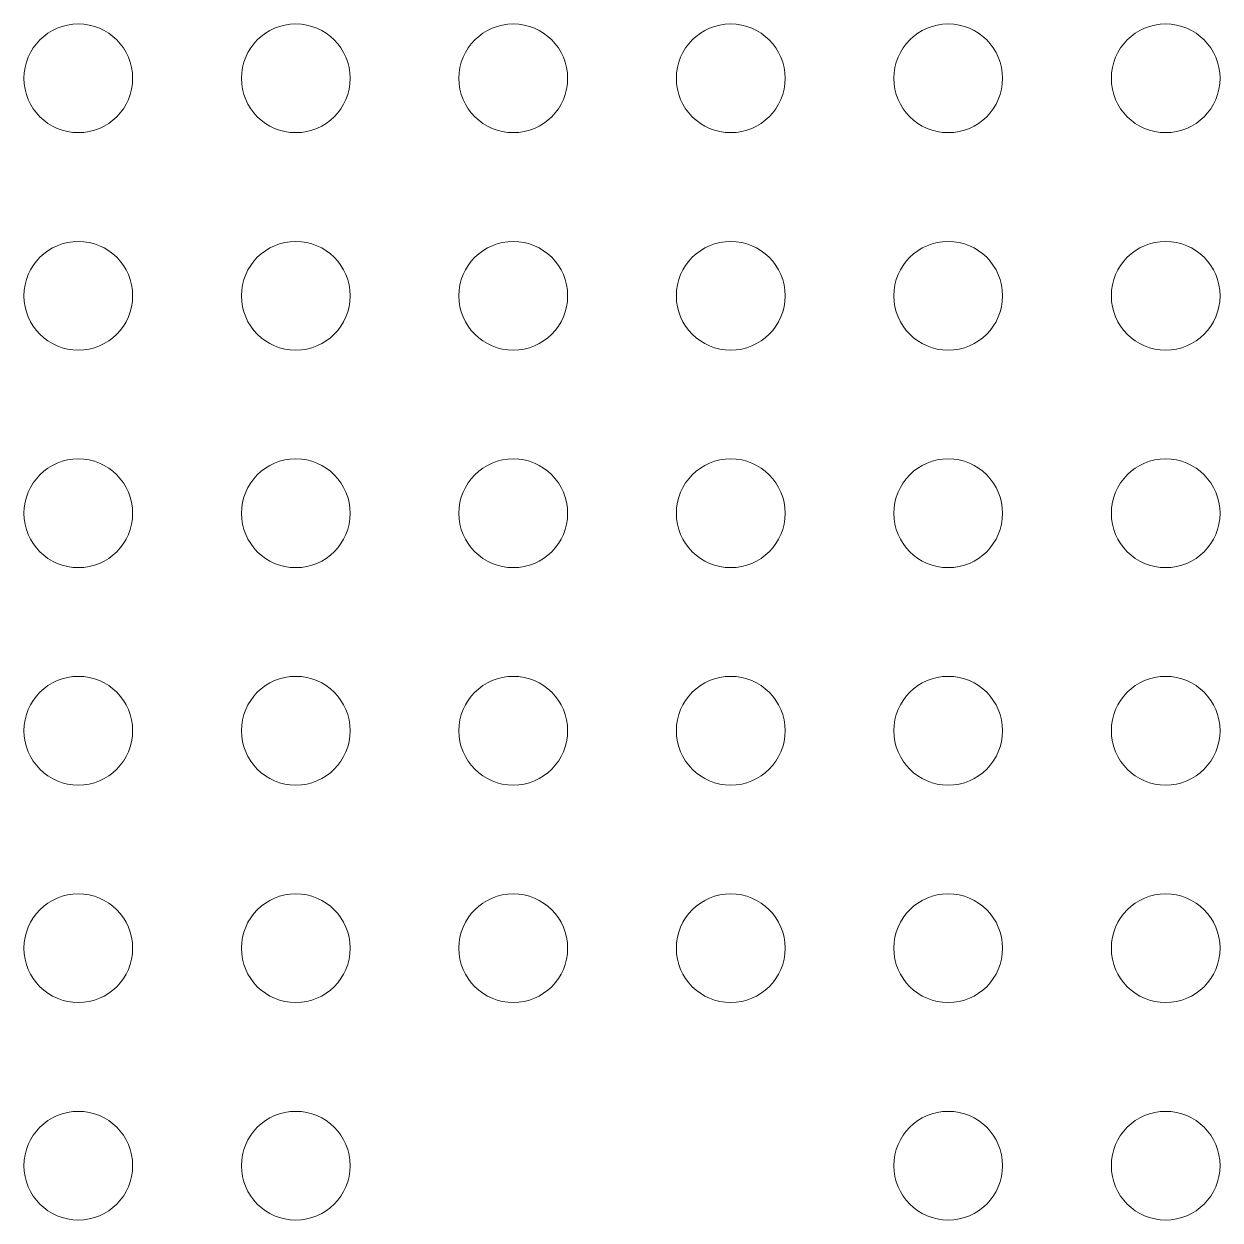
# Model space of a CAD drawing. Extents: x -5 to 105, y -5 to 105.
import ezdxf

# ---------------------------------------------------------------- set-up
doc = ezdxf.new("R2010")
doc.units = 13
doc.layers.get('0').update_dxf_attribs({"lineweight": 0, "true_color": 0xffffff})

msp = doc.modelspace()

# ---------------------------------------------------------------- linework, layer by layer
for centre in [(0, 100), (20, 100), (40, 100), (60, 100), (80, 100), (100, 100), (0, 80), (20, 80), (40, 80), (60, 80), (80, 80), (100, 80), (0, 60), (20, 60), (40, 60), (60, 60), (80, 60), (100, 60), (0, 40), (20, 40), (40, 40), (60, 40), (80, 40), (100, 40), (0, 20), (20, 20), (40, 20), (60, 20), (80, 20), (100, 20), (0, 0), (20, 0), (80, 0), (100, 0)]:
    msp.add_circle(centre, 5)

doc.saveas('drawing.dxf')
